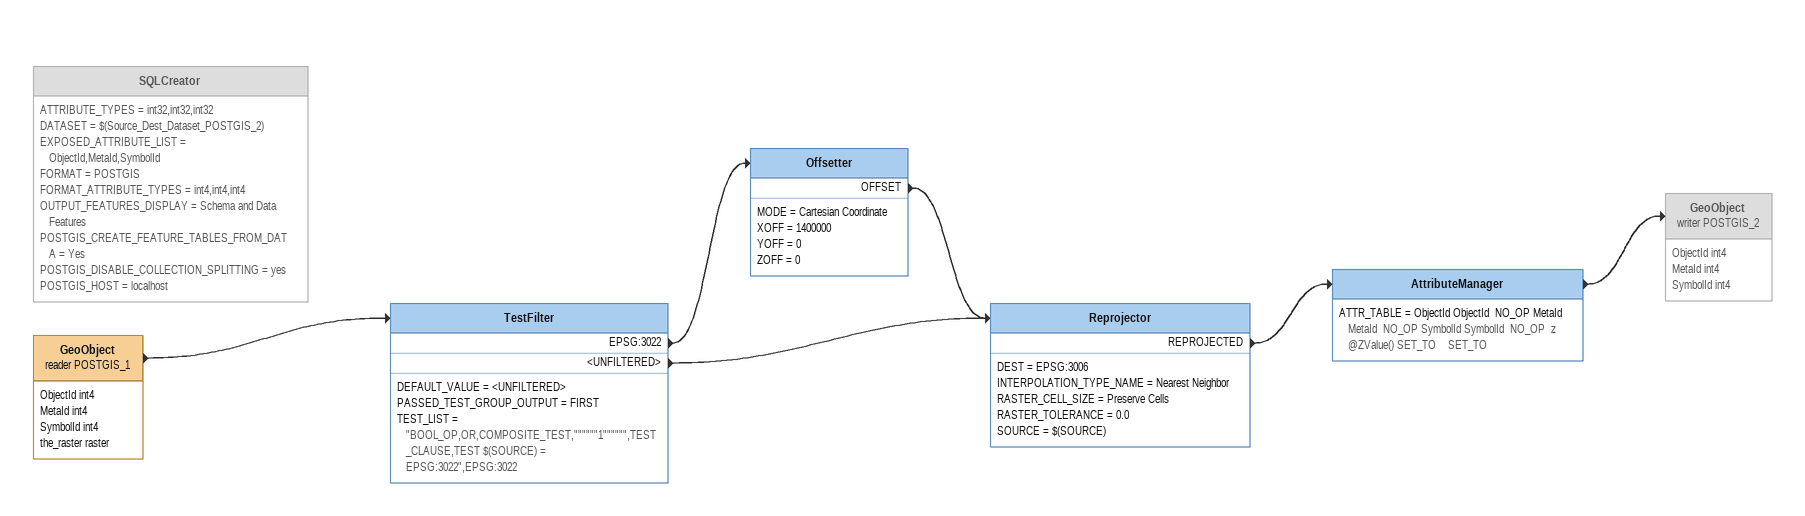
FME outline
GeoObject (reader POSTGIS_1)
    attributes: ObjectId int4, MetaId int4, SymbolId int4, the_raster raster
    -> TestFilter
TestFilter
    DEFAULT_VALUE = <UNFILTERED>
    PASSED_TEST_GROUP_OUTPUT = FIRST
    TEST_LIST = "BOOL_OP,OR,COMPOSITE_TEST,""""""1"""""",TEST_CLAUSE,TEST $(SOURCE) = EPSG:3022",EPSG:3022
    EPSG:3022 -> Offsetter
    <UNFILTERED> -> Reprojector
Offsetter
    MODE = Cartesian Coordinate
    XOFF = 1400000
    YOFF = 0
    ZOFF = 0
    OFFSET -> Reprojector
Reprojector
    DEST = EPSG:3006
    INTERPOLATION_TYPE_NAME = Nearest Neighbor
    RASTER_CELL_SIZE = Preserve Cells
    RASTER_TOLERANCE = 0.0
    SOURCE = $(SOURCE)
    REPROJECTED -> AttributeManager
AttributeManager
    ATTR_TABLE = ObjectId ObjectId  NO_OP MetaId MetaId  NO_OP SymbolId SymbolId  NO_OP  z @ZValue() SET_TO    SET_TO
    -> GeoObject (writer POSTGIS_2)
GeoObject (writer POSTGIS_2) [off]
    attributes: ObjectId int4, MetaId int4, SymbolId int4
SQLCreator [off]
    ATTRIBUTE_TYPES = int32,int32,int32
    DATASET = $(Source_Dest_Dataset_POSTGIS_2)
    EXPOSED_ATTRIBUTE_LIST = ObjectId,MetaId,SymbolId
    FORMAT = POSTGIS
    FORMAT_ATTRIBUTE_TYPES = int4,int4,int4
    OUTPUT_FEATURES_DISPLAY = Schema and Data Features
    POSTGIS_CREATE_FEATURE_TABLES_FROM_DATA = Yes
    POSTGIS_DISABLE_COLLECTION_SPLITTING = yes
    POSTGIS_HOST = localhost
